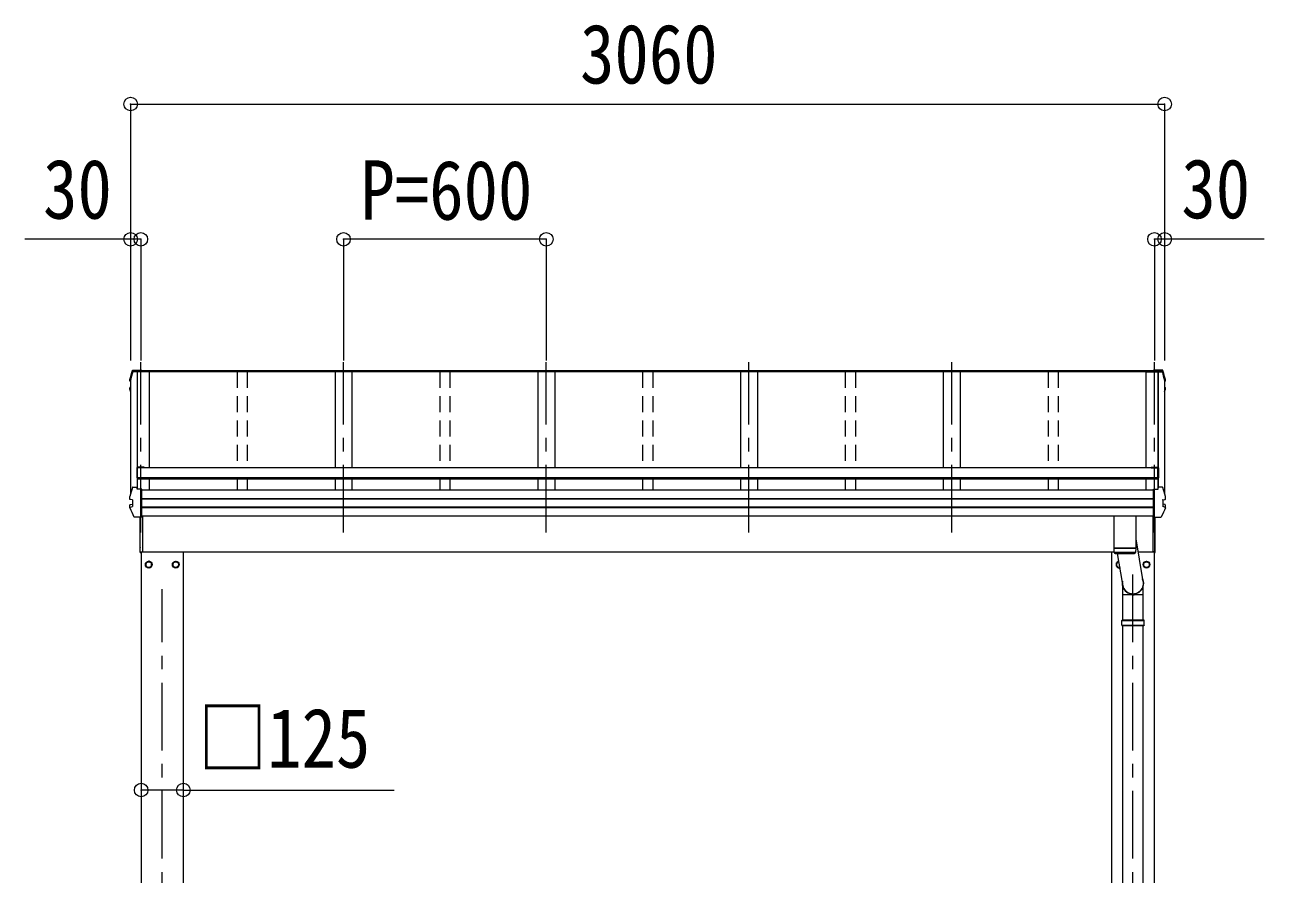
# Model space of a CAD drawing. Units: millimetres at full size, sheet at 1:40. Extents: x -11243 to 11243, y -7760 to 7760.
# Drawn here: x -6423 to -2755, y -2720 to -207 of the extents above; entities that cross this region are included whole.
import ezdxf
from ezdxf.enums import TextEntityAlignment as Align

# ---------------------------------------------------------------- set-up
doc = ezdxf.new("R2010")
doc.units = ezdxf.units.MM
doc.header["$LTSCALE"] = 40
doc.header["$PDMODE"] = 32
doc.header["$PDSIZE"] = 40
doc.linetypes.add('CHAIN1', pattern=[8, 5, -1, 1, -1])
doc.linetypes.add('DASHED1', pattern=[1.8, 1.2, -0.6])
doc.layers.add('0-3_ELV2', color=7, linetype='Continuous', lineweight=9)
doc.layers.add('0-6_OTH_LINE', color=6, linetype='Continuous', lineweight=9)
doc.styles.add('ＭＳ ゴシック', font='')
doc.styles.get('ＭＳ ゴシック').set_extended_font_data('MS Gothic')

msp = doc.modelspace()

# ---------------------------------------------------------------- linework, layer by layer
at = {"layer": '0-3_ELV2', "color": 6}
for p, q in [((-6110.06, -441.38), (-6110.06, -1200.38)), ((-3050.06, -441.38), (-3050.06, -1200.38)), ((-6110.06, -841.38), (-6423.4, -841.38)), ((-6110.06, -841.38), (-6110.06, -1200.38)), ((-6080.06, -841.38), (-6080.06, -1200.38)), ((-5480.06, -841.38), (-5480.06, -1200.38)), ((-4880.06, -841.38), (-5480.06, -841.38)), ((-4880.06, -841.38), (-4880.06, -1200.38)), ((-3080.06, -841.38), (-3080.06, -1200.38)), ((-3050.06, -841.38), (-3050.06, -1200.38)), ((-2755.19, -841.38), (-3050.06, -841.38)), ((-5954.06, -2471.21), (-6079.06, -2471.21)), ((-5954.06, -2471.21), (-5330.59, -2471.21))]:
    msp.add_line(p, q, dxfattribs=at)
at = {"layer": '0-3_ELV2', "color": 5, "linetype": 'CHAIN1'}
for p, q in [((-6080.01, -1709.22), (-6080.01, -1205.04)), ((-5480.06, -1709.22), (-5480.06, -1205.04)), ((-4880.06, -1709.22), (-4880.06, -1205.04)), ((-4280.06, -1709.22), (-4280.06, -1205.04)), ((-3680.06, -1709.22), (-3680.06, -1205.04)), ((-3080.06, -1709.22), (-3080.06, -1205.04)), ((-3143.56, -5233.74), (-3143.56, -1798.18)), ((-6016.56, -5233.74), (-6016.56, -1876.65))]:
    msp.add_line(p, q, dxfattribs=at)
at = {"layer": '0-3_ELV2', "color": 4}
for p, q in [((-6112.34, -1255.87), (-6110.02, -1247.02)), ((-6110.02, -1247.02), (-6107.56, -1238.25)), ((-6107.56, -1238.25), (-6104.93, -1229.59)), ((-6055.06, -1233.57), (-6103.5, -1233.57)), ((-6091.04, -1233.42), (-6103.45, -1233.42)), ((-6103.31, -1231.92), (-6091.26, -1231.92)), ((-6102.07, -1228.31), (-6102.07, -1228.3)), ((-6102.07, -1228.31), (-6077.06, -1228.31)), ((-6102.07, -1228.31), (-6102.07, -1228.31)), ((-6091.26, -1230.83), (-6090.88, -1233.33)), ((-6091.26, -1231.92), (-6091.26, -1230.83)), ((-6077.06, -1230.83), (-6091.26, -1230.83)), ((-6091.26, -1231.92), (-6091.04, -1233.42)), ((-6091.04, -1233.42), (-6091.04, -1233.07)), ((-6090.96, -1233.57), (-6090.96, -1576.9)), ((-6080.06, -1233.33), (-6090.88, -1233.33)), ((-6090.36, -1233.57), (-6090.36, -1580.85)), ((-3080.06, -1232.66), (-6080.06, -1232.66)), ((-3080.06, -1233.56), (-6080.06, -1233.56)), ((-6077.06, -1232.66), (-6077.06, -1228.31)), ((-3083.06, -1230.38), (-6077.06, -1230.38)), ((-6055.06, -1233.48), (-6055.06, -1517.74)), ((-5505.06, -1233.48), (-5505.06, -1517.74)), ((-5455.06, -1233.48), (-5455.06, -1517.74)), ((-4905.01, -1233.48), (-4905.01, -1517.74)), ((-4855.01, -1233.48), (-4855.01, -1517.74)), ((-4305.06, -1233.48), (-4305.06, -1517.74)), ((-4255.06, -1233.48), (-4255.06, -1517.74)), ((-3705.06, -1233.48), (-3705.06, -1517.74)), ((-3655.06, -1233.48), (-3655.06, -1517.74)), ((-3105.06, -1233.48), (-3105.06, -1517.74)), ((-3105.06, -1233.57), (-3056.62, -1233.57)), ((-3058.06, -1228.31), (-3083.06, -1228.31)), ((-3083.06, -1232.66), (-3083.06, -1228.31)), ((-3083.06, -1230.83), (-3068.86, -1230.83)), ((-3080.06, -1233.33), (-3069.24, -1233.33)), ((-3069.76, -1233.57), (-3069.76, -1580.85)), ((-3068.86, -1230.83), (-3069.24, -1233.33)), ((-3069.16, -1233.57), (-3069.16, -1576.9)), ((-3068.86, -1231.92), (-3069.09, -1233.42)), ((-3069.09, -1233.42), (-3069.09, -1233.07)), ((-3069.09, -1233.42), (-3056.67, -1233.42)), ((-3068.86, -1231.92), (-3068.86, -1230.83)), ((-3056.82, -1231.92), (-3068.86, -1231.92)), ((-3058.06, -1228.31), (-3058.06, -1228.3)), ((-3058.06, -1228.31), (-3058.06, -1228.31)), ((-6112.48, -1285.27), (-6112.48, -1281.21)), ((-6112.38, -1260.24), (-6112.38, -1256.19)), ((-6110.06, -1283.73), (-6111.43, -1283.99)), ((-6111.32, -1261.51), (-6110.06, -1261.75)), ((-6110.9, -1279.74), (-6110.89, -1279.74)), ((-6110.06, -1279.64), (-6110.89, -1279.74)), ((-6110.06, -1260.23), (-6110.83, -1260.08)), ((-6110.06, -1259.88), (-6110.75, -1259.75)), ((-6110.06, -1256.93), (-6110.06, -1593.71)), ((-3050.06, -1256.93), (-3050.06, -1593.71)), ((-3050.06, -1259.88), (-3049.38, -1259.75)), ((-3050.06, -1260.23), (-3049.29, -1260.08)), ((-3048.8, -1261.51), (-3050.06, -1261.75)), ((-3050.06, -1279.64), (-3049.23, -1279.74)), ((-3050.06, -1283.73), (-3048.7, -1283.99)), ((-3049.23, -1279.74), (-3049.23, -1279.74)), ((-3047.75, -1260.24), (-3047.75, -1256.19)), ((-3047.65, -1285.27), (-3047.65, -1281.21)), ((-6110.06, -1285.25), (-6110.9, -1285.42)), ((-3050.06, -1285.25), (-3049.22, -1285.42)), ((-6092.16, -1517.71), (-6092.16, -1547.17)), ((-6070.16, -1515.71), (-6090.16, -1515.71)), ((-6090.16, -1551.76), (-6090.16, -1517.25)), ((-6070.16, -1517.25), (-6090.16, -1517.25)), ((-3069.96, -1517.87), (-6090.16, -1517.87)), ((-6070.16, -1515.71), (-6070.16, -1517.87)), ((-3089.96, -1515.72), (-3069.96, -1515.72)), ((-3089.96, -1515.72), (-3089.96, -1517.88)), ((-3089.96, -1517.25), (-3069.96, -1517.25)), ((-3069.96, -1551.76), (-3069.96, -1517.25)), ((-3067.96, -1517.72), (-3067.96, -1547.18)), ((-6103.31, -1574.58), (-6091.26, -1574.58)), ((-6090.16, -1547.17), (-6092.16, -1547.17)), ((-6091.04, -1576.08), (-6091.26, -1574.58)), ((-6091.04, -1576.08), (-6091.04, -1576.43)), ((-6090.31, -1581.21), (-6091.04, -1576.43)), ((-3069.96, -1546.91), (-6090.16, -1546.91)), ((-3069.96, -1548.65), (-6090.16, -1548.65)), ((-3069.96, -1551.76), (-6090.16, -1551.76)), ((-6055.06, -1549.72), (-6055.06, -1583.39)), ((-5505.06, -1551.76), (-5505.06, -1583.39)), ((-5455.06, -1551.76), (-5455.06, -1583.39)), ((-4905.01, -1551.76), (-4905.01, -1583.39)), ((-4855.01, -1551.76), (-4855.01, -1583.39)), ((-4305.06, -1551.76), (-4305.06, -1583.39)), ((-4255.06, -1551.76), (-4255.06, -1583.39)), ((-3705.06, -1551.76), (-3705.06, -1583.39)), ((-3655.06, -1551.76), (-3655.06, -1583.39)), ((-3105.06, -1551.76), (-3105.06, -1583.24)), ((-3069.96, -1547.18), (-3067.96, -1547.18)), ((-3069.82, -1581.21), (-3069.09, -1576.43)), ((-3069.09, -1576.08), (-3068.86, -1574.58)), ((-3069.09, -1576.08), (-3069.09, -1576.43)), ((-3056.82, -1574.58), (-3068.86, -1574.58)), ((-6112.38, -1610.28), (-6112.38, -1602.9)), ((-6110.75, -1611.75), (-6110.75, -1611.75)), ((-6104.49, -1612.53), (-6110.75, -1611.75)), ((-6105.06, -1612.66), (-6105.06, -1631.87)), ((-6104.49, -1612.53), (-6104.49, -1612.53)), ((-6090.32, -1581.21), (-6090.88, -1577.53)), ((-6090.88, -1581.21), (-6090.88, -1577.53)), ((-6077.06, -1663.63), (-6077.06, -1581.21)), ((-3083.06, -1583.39), (-6077.06, -1583.39)), ((-3083.06, -1609.91), (-6077.06, -1609.91)), ((-3083.06, -1610.8), (-6077.06, -1610.8)), ((-3083.06, -1581.52), (-3083.06, -1581.21)), ((-3083.06, -1582.83), (-3083.06, -1581.52)), ((-3083.06, -1662.76), (-3083.06, -1582.83)), ((-3069.8, -1581.21), (-3069.24, -1577.53)), ((-3069.24, -1581.21), (-3069.24, -1577.53)), ((-3055.63, -1612.53), (-3049.38, -1611.75)), ((-3055.63, -1612.53), (-3055.63, -1612.53)), ((-3055.06, -1612.66), (-3055.06, -1631.87)), ((-3049.37, -1611.75), (-3049.38, -1611.75)), ((-3047.75, -1610.28), (-3047.75, -1602.9)), ((-6112.48, -1635.32), (-6112.48, -1627.93)), ((-6111.43, -1626.65), (-6105.47, -1625.5)), ((-6110.89, -1634.04), (-6110.9, -1634.04)), ((-6110.89, -1634.04), (-6104.49, -1632.34)), ((-6104.49, -1632.34), (-6104.49, -1632.34)), ((-3083.06, -1634.02), (-6077.06, -1634.02)), ((-3083.06, -1635.95), (-6077.06, -1635.95)), ((-3049.23, -1634.04), (-3055.63, -1632.34)), ((-3055.63, -1632.34), (-3055.63, -1632.34)), ((-3048.7, -1626.65), (-3054.66, -1625.5)), ((-3049.23, -1634.04), (-3049.23, -1634.04)), ((-3047.65, -1635.32), (-3047.65, -1627.93)), ((-6077.06, -1663.63), (-6097.71, -1663.63)), ((-6082.06, -1767.82), (-6082.06, -1663.63)), ((-6081.56, -1768.22), (-6081.56, -1663.63)), ((-3083.06, -1660.98), (-6077.06, -1660.98)), ((-6075.06, -1660.98), (-6075.06, -1765.82)), ((-3085.06, -1660.98), (-3085.06, -1765.82)), ((-3083.06, -1663.63), (-3083.06, -1662.76)), ((-3083.06, -1663.63), (-3062.42, -1663.63)), ((-3078.56, -1768.22), (-3078.56, -1663.63)), ((-3078.06, -1767.82), (-3078.06, -1663.63)), ((-6081.56, -1768.22), (-6081.57, -1768.28)), ((-6081.56, -1768.22), (-6081.56, -1768.22)), ((-6080.06, -1765.82), (-6075.06, -1765.82)), ((-6080.06, -1768.32), (-6080.06, -1765.82)), ((-3199.36, -1767.22), (-6080.06, -1767.22)), ((-6079.06, -1767.22), (-6079.06, -5067.22)), ((-5954.06, -5067.22), (-5954.06, -1767.22)), ((-3206.06, -5067.22), (-3206.06, -1767.22)), ((-3080.06, -1767.22), (-3128.83, -1767.22)), ((-3080.06, -1765.82), (-3085.06, -1765.82)), ((-3081.06, -1767.22), (-3081.06, -5067.22)), ((-3080.06, -1768.32), (-3080.06, -1765.82)), ((-3078.56, -1768.22), (-3078.56, -1768.22)), ((-3078.56, -1768.22), (-3078.56, -1768.28)), ((-6047.97, -1803.97), (-6048.07, -1803.97)), ((-6047.97, -1804.47), (-6048.07, -1804.47)), ((-5985.16, -1803.97), (-5985.06, -1803.97)), ((-5985.16, -1804.47), (-5985.06, -1804.47)), ((-3192.16, -1803.97), (-3192.06, -1803.97)), ((-3192.16, -1804.47), (-3192.06, -1804.47)), ((-3112.16, -1803.97), (-3112.06, -1803.97)), ((-3112.16, -1804.47), (-3112.06, -1804.47))]:
    msp.add_line(p, q, dxfattribs=at)
at = {"layer": '0-3_ELV2', "color": 4, "linetype": 'DASHED1'}
for p, q in [((-5795.06, -1233.48), (-5795.06, -1517.87)), ((-5765.06, -1233.48), (-5765.06, -1517.87)), ((-5195.06, -1233.48), (-5195.06, -1517.87)), ((-5165.06, -1233.48), (-5165.06, -1517.87)), ((-4595.06, -1233.48), (-4595.06, -1517.87)), ((-4565.06, -1233.48), (-4565.06, -1517.87)), ((-3995.06, -1233.48), (-3995.06, -1517.87)), ((-3965.06, -1233.48), (-3965.06, -1517.87)), ((-3395.06, -1233.48), (-3395.06, -1517.87)), ((-3365.06, -1233.48), (-3365.06, -1517.87)), ((-5795.06, -1551.76), (-5795.06, -1583.39)), ((-5765.06, -1551.76), (-5765.06, -1583.39)), ((-5195.06, -1551.76), (-5195.06, -1583.39)), ((-5165.06, -1551.76), (-5165.06, -1583.39)), ((-4595.06, -1551.76), (-4595.06, -1583.39)), ((-4565.06, -1551.76), (-4565.06, -1583.39)), ((-3995.06, -1551.76), (-3995.06, -1583.39)), ((-3965.06, -1551.76), (-3965.06, -1583.39)), ((-3395.06, -1551.76), (-3395.06, -1583.39)), ((-3365.06, -1551.76), (-3365.06, -1583.39))]:
    msp.add_line(p, q, dxfattribs=at)
at = {"layer": '0-3_ELV2'}
for p, q in [((-3199.56, -1754.52), (-3199.56, -1660.98)), ((-3135.56, -1660.98), (-3135.56, -1754.52)), ((-3199.56, -1754.52), (-3135.56, -1754.52)), ((-3199.56, -1755.52), (-3135.56, -1755.52)), ((-3199.33, -1768.58), (-3199.56, -1755.52)), ((-3195.06, -1754.52), (-3195.04, -1755.52)), ((-3140.06, -1754.52), (-3140.08, -1755.52)), ((-3135.56, -1755.52), (-3135.79, -1768.58)), ((-3135.56, -1727.34), (-3115.13, -1848.38)), ((-3135.79, -1768.52), (-3199.34, -1768.52)), ((-3196.34, -1771.52), (-3138.79, -1771.52)), ((-3174.21, -1856.99), (-3189.28, -1771.52)), ((-3113.41, -1893.94), (-3113.41, -1870.14)), ((-3173.41, -1967.22), (-3173.41, -1893.94)), ((-3146.25, -1894.28), (-3147.38, -1891.16)), ((-3140.65, -1893.65), (-3146.48, -1893.65)), ((-3140.88, -1894.28), (-3146.25, -1894.28)), ((-3140.88, -1894.28), (-3139.74, -1891.16)), ((-3113.41, -1893.94), (-3140.75, -1893.94)), ((-3113.71, -1967.22), (-3113.71, -1893.94)), ((-3176.56, -1969.22), (-3175.56, -1967.22)), ((-3176.56, -1969.22), (-3110.56, -1969.22)), ((-3176.56, -1983.22), (-3176.56, -1969.22)), ((-3175.56, -1967.22), (-3111.56, -1967.22)), ((-3110.56, -1969.22), (-3111.56, -1967.22)), ((-3110.56, -1983.22), (-3110.56, -1969.22)), ((-3176.56, -1983.22), (-3110.56, -1983.22)), ((-3176.56, -1983.22), (-3175.56, -1985.22)), ((-3111.56, -1985.22), (-3175.56, -1985.22)), ((-3173.41, -3097.22), (-3173.41, -1985.22)), ((-3113.71, -3097.22), (-3113.71, -1985.22)), ((-3110.56, -1983.22), (-3111.56, -1985.22))]:
    msp.add_line(p, q, dxfattribs=at)
at = {"layer": '0-3_ELV2', "color": 4}
for points in [[(-6104.92, -1229.58), (-6104.8, -1229.28), (-6104.63, -1229.02), (-6104.41, -1228.79), (-6104.16, -1228.61), (-6103.88, -1228.48), (-6103.61, -1228.4), (-6103.38, -1228.36), (-6103.15, -1228.34), (-6102.89, -1228.32), (-6102.61, -1228.31), (-6102.3, -1228.3), (-6101.99, -1228.3)], [(-6077.06, -1232.33), (-6080.06, -1232.33), (-6080.06, -1233.33)], [(-3083.06, -1232.33), (-3080.06, -1232.33), (-3080.06, -1233.33)], [(-3055.2, -1229.58), (-3055.32, -1229.28), (-3055.49, -1229.02), (-3055.71, -1228.79), (-3055.97, -1228.61), (-3056.24, -1228.48), (-3056.51, -1228.4), (-3056.75, -1228.36), (-3056.98, -1228.34), (-3057.23, -1228.32), (-3057.52, -1228.31), (-3057.82, -1228.3), (-3058.14, -1228.3)], [(-3047.79, -1255.87), (-3050.11, -1247.02), (-3052.57, -1238.25), (-3055.19, -1229.59)], [(-6112.34, -1255.88), (-6112.37, -1256.14), (-6112.38, -1256.19)], [(-3047.79, -1255.88), (-3047.75, -1256.14), (-3047.75, -1256.19)], [(-6110.06, -1291.47), (-6110.98, -1289.23), (-6112.39, -1285.75)], [(-3050.06, -1291.47), (-3049.14, -1289.23), (-3047.74, -1285.75)], [(-6077.06, -1581.21), (-6091.26, -1581.21), (-6091.26, -1574.58)], [(-3083.06, -1581.21), (-3068.86, -1581.21), (-3068.86, -1574.58)], [(-6112.34, -1602.59), (-6112.37, -1602.85), (-6112.38, -1602.9)], [(-6112.38, -1610.32), (-6112.37, -1610.23), (-6112.34, -1609.97)], [(-6110.83, -1611.74), (-6111.11, -1611.66), (-6111.35, -1611.59), (-6111.59, -1611.49), (-6111.87, -1611.32), (-6112.13, -1611.05), (-6112.31, -1610.7), (-6112.36, -1610.32)], [(-6110.75, -1611.75), (-6110.98, -1611.68), (-6111.18, -1611.54), (-6111.35, -1611.32), (-6111.47, -1611.04), (-6111.54, -1610.73), (-6111.55, -1610.4), (-6111.5, -1610.08)], [(-6105.06, -1612.66), (-6105.08, -1612.54), (-6105.11, -1612.45)], [(-6104.49, -1612.53), (-6104.41, -1612.55), (-6104.34, -1612.6), (-6104.27, -1612.68), (-6104.23, -1612.78), (-6104.2, -1612.89), (-6104.19, -1613)], [(-3055.63, -1612.53), (-3055.71, -1612.55), (-3055.79, -1612.6), (-3055.85, -1612.68), (-3055.9, -1612.78), (-3055.93, -1612.89), (-3055.94, -1613)], [(-3055.06, -1612.66), (-3055.05, -1612.54), (-3055.01, -1612.45)], [(-3049.37, -1611.75), (-3049.15, -1611.68), (-3048.94, -1611.54), (-3048.77, -1611.32), (-3048.65, -1611.04), (-3048.58, -1610.73), (-3048.57, -1610.4), (-3048.62, -1610.08)], [(-3049.29, -1611.74), (-3049.01, -1611.66), (-3048.77, -1611.59), (-3048.54, -1611.49), (-3048.26, -1611.32), (-3048, -1611.05), (-3047.82, -1610.7), (-3047.76, -1610.32)], [(-3047.79, -1602.59), (-3047.75, -1602.85), (-3047.75, -1602.9)], [(-3047.75, -1610.32), (-3047.75, -1610.23), (-3047.79, -1609.97)], [(-6112.37, -1635.82), (-6112.44, -1635.66), (-6112.48, -1635.48), (-6112.48, -1635.31)], [(-6112.39, -1635.8), (-6109.53, -1642.62), (-6106.58, -1649.35), (-6103.55, -1656), (-6100.42, -1662.56)], [(-6111.58, -1636.02), (-6111.67, -1635.69), (-6111.7, -1635.33), (-6111.65, -1634.97), (-6111.54, -1634.64), (-6111.37, -1634.36), (-6111.15, -1634.16), (-6110.9, -1634.04)], [(-6104.49, -1632.34), (-6104.41, -1632.31), (-6104.34, -1632.25), (-6104.27, -1632.16), (-6104.23, -1632.06), (-6104.2, -1631.94), (-6104.19, -1631.82)], [(-3047.74, -1635.8), (-3050.59, -1642.62), (-3053.54, -1649.35), (-3056.58, -1656), (-3059.7, -1662.56)], [(-3055.63, -1632.34), (-3055.71, -1632.31), (-3055.79, -1632.25), (-3055.85, -1632.16), (-3055.9, -1632.06), (-3055.93, -1631.94), (-3055.94, -1631.82)], [(-3048.55, -1636.02), (-3048.45, -1635.69), (-3048.43, -1635.33), (-3048.47, -1634.97), (-3048.59, -1634.64), (-3048.76, -1634.36), (-3048.98, -1634.16), (-3049.23, -1634.04)], [(-3047.76, -1635.82), (-3047.68, -1635.66), (-3047.64, -1635.48), (-3047.65, -1635.31)], [(-6097.73, -1663.62), (-6098.11, -1663.62), (-6098.46, -1663.61), (-6098.77, -1663.59), (-6099.05, -1663.56), (-6099.36, -1663.49), (-6099.69, -1663.34), (-6100, -1663.13), (-6100.26, -1662.85), (-6100.44, -1662.51)], [(-3062.39, -1663.62), (-3062.02, -1663.62), (-3061.66, -1663.61), (-3061.35, -1663.59), (-3061.07, -1663.56), (-3060.77, -1663.49), (-3060.43, -1663.34), (-3060.13, -1663.13), (-3059.86, -1662.85), (-3059.69, -1662.51)], [(-6081.57, -1768.28), (-6081.57, -1768.32), (-6081.57, -1768.32)], [(-6081.57, -1768.32), (-6081.56, -1768.32), (-6080.06, -1768.32)], [(-3181.95, -1813.1), (-3183.56, -1814.03), (-3192.06, -1809.12), (-3192.06, -1799.31), (-3185.09, -1795.28)], [(-3078.56, -1768.32), (-3078.56, -1768.32), (-3080.06, -1768.32)], [(-3078.56, -1768.28), (-3078.56, -1768.32), (-3078.56, -1768.32)]]:
    msp.add_lwpolyline(points, dxfattribs=at)
for points in [[(-6056.56, -1794.4), (-6065.06, -1799.31), (-6065.06, -1809.12), (-6056.56, -1814.03), (-6048.06, -1809.12), (-6048.06, -1799.31)], [(-5976.56, -1794.4), (-5968.06, -1799.31), (-5968.06, -1809.12), (-5976.56, -1814.03), (-5985.06, -1809.12), (-5985.06, -1799.31)], [(-3103.56, -1794.4), (-3095.06, -1799.31), (-3095.06, -1809.12), (-3103.56, -1814.03), (-3112.06, -1809.12), (-3112.06, -1799.31)]]:
    msp.add_lwpolyline(points, close=True, dxfattribs=at)
at = {"layer": '0-3_ELV2'}
msp.add_lwpolyline([(-3146.37, -1893.94), (-3173.71, -1893.94), (-3173.71, -1870.14)], dxfattribs=at)
at = {"layer": '0-3_ELV2', "color": 4}
for centre, radius in [((-6056.56, -1804.22), 10), ((-6056.56, -1804.22), 8.5), ((-5976.56, -1804.22), 10), ((-5976.56, -1804.22), 8.5), ((-3103.56, -1804.22), 10), ((-3103.56, -1804.22), 8.5)]:
    msp.add_circle(centre, radius, dxfattribs=at)
for centre, radius, start, end in [((-5627.06, -1379.58), 499.82, 162.96047, 166.14879), ((-5627.05, -1379.58), 498.32, 162.94349, 166.12469), ((-6103.31, -1233.62), 1.7, 89.95676, 162.90929), ((-3056.82, -1233.62), 1.7, 17.09071, 90.04324), ((-3533.08, -1379.58), 498.32, 13.87531, 17.05651), ((-3533.07, -1379.58), 499.82, 13.85121, 17.03953), ((-6111.18, -1281.21), 1.3, 100.9005, 179.9623), ((-6111.08, -1260.23), 1.3, 166.2046, 259.10358), ((-3049.05, -1260.23), 1.3, 280.89642, 13.7954), ((-3048.94, -1281.21), 1.3, 0.0377, 79.0995), ((-6111.18, -1285.27), 1.3, 100.8868, 201.66215), ((-5647.74, -1100.7), 498.64, 201.74241, 202.00165), ((-5647.73, -1100.35), 498.64, 201.78246, 202.00165), ((-3512.39, -1100.35), 498.64, 337.99835, 338.21754), ((-3512.39, -1100.7), 498.64, 337.99835, 338.25759), ((-3048.94, -1285.27), 1.3, 338.33785, 79.1132), ((-6090.16, -1517.71), 2, 90, 180), ((-3069.96, -1517.72), 2, 0, 90), ((-5627.06, -1722.24), 499.82, 162.96047, 166.14879), ((-6103.31, -1576.28), 1.7, 89.95676, 162.90929), ((-3056.82, -1576.28), 1.7, 17.09071, 90.04324), ((-3533.07, -1722.24), 499.82, 13.85121, 17.03953), ((-6111.18, -1627.93), 1.3, 100.9005, 179.9623), ((-6105.56, -1625.01), 0.499, 280.91518, 359.94761), ((-3054.56, -1625.01), 0.499, 180.05239, 259.08482), ((-3048.94, -1627.93), 1.3, 0.0377, 79.0995), ((-6069.41, -1753.15), 12.15, 179.0404, 180.9596), ((-3090.71, -1753.15), 12.15, 359.0404, 0.9596), ((-6081.56, -1767.82), 0.5, 180, 269.5), ((-6056.56, -1804.22), 8.6, 111.25399, 128.74601), ((-6056.56, -1804.22), 8.6, 51.25399, 68.74601), ((-5976.56, -1804.22), 8.6, 111.25399, 128.74601), ((-5976.56, -1804.22), 8.6, 51.25399, 68.74601), ((-3183.56, -1804.22), 10, 99.72185, 280.27854), ((-3183.56, -1804.22), 8.5, 99.67273, 280.32766), ((-3183.56, -1804.22), 8.6, 111.25399, 128.74601), ((-3103.56, -1804.22), 8.6, 111.25399, 128.74601), ((-3103.56, -1804.22), 8.6, 51.25399, 68.74601), ((-3078.56, -1767.82), 0.5, 270.5, 0), ((-6056.56, -1804.22), 8.6, 171.25399, 188.74601), ((-6056.56, -1804.22), 8.6, 231.25399, 248.74601), ((-6056.56, -1804.22), 8.6, 291.25399, 308.74601), ((-6056.56, -1804.22), 8.6, 1.66581, 8.74601), ((-6056.56, -1804.22), 8.6, 351.25399, 358.33419), ((-5976.56, -1804.22), 8.6, 171.25399, 178.33419), ((-5976.56, -1804.22), 8.6, 181.66581, 188.74601), ((-5976.56, -1804.22), 8.6, 231.25399, 248.74601), ((-5976.56, -1804.22), 8.6, 291.25399, 308.74601), ((-5976.56, -1804.22), 8.6, 351.25399, 8.74601), ((-3183.56, -1804.22), 8.6, 171.25399, 178.33419), ((-3183.56, -1804.22), 8.6, 181.66581, 188.74601), ((-3183.56, -1804.22), 8.6, 231.25399, 248.74601), ((-3103.56, -1804.22), 8.6, 171.25399, 178.33419), ((-3103.56, -1804.22), 8.6, 181.66581, 188.74601), ((-3103.56, -1804.22), 8.6, 231.25399, 248.74601), ((-3103.56, -1804.22), 8.6, 291.25399, 308.74601), ((-3103.56, -1804.22), 8.6, 351.25399, 8.74601)]:
    msp.add_arc(centre, radius, start, end, dxfattribs=at)
at = {"layer": '0-3_ELV2'}
for centre, start, end in [((-3196.34, -1768.52), 181, 270), ((-3138.79, -1768.52), 269.95168, 359)]:
    msp.add_arc(centre, 3, start, end, dxfattribs=at)
for major_axis, ratio, start_param, end_param in [((31.85, 0), 0.984694, 2.9335503, 6.7858594), ((30.8, 0), 0.983336, 3.0411421, 6.6778673)]:
    msp.add_ellipse((-3143.56, -1860.03), major_axis=major_axis, ratio=ratio, start_param=start_param, end_param=end_param, dxfattribs=at)
at = {"layer": '0-3_ELV2', "color": 6}
for p in [(-6110.06, -441.38), (-3050.06, -441.38), (-6110.06, -841.38), (-6080.06, -841.38), (-5480.06, -841.38), (-4880.06, -841.38), (-3080.06, -841.38), (-3050.06, -841.38), (-6079.06, -2471.21), (-5954.06, -2471.21)]:
    msp.add_point(p, dxfattribs=at)
at = {"layer": '0-6_OTH_LINE'}
for p, q in [((-6110.06, -441.38), (-3050.06, -441.38)), ((-6080.06, -841.38), (-6110.06, -841.38)), ((-3050.06, -841.38), (-3080.06, -841.38))]:
    msp.add_line(p, q, dxfattribs=at)

# ---------------------------------------------------------------- texts
at = {"layer": '0-3_ELV2', "style": 'ＭＳ ゴシック', "width": 0.85}
for s, p in [('3060', (-4780.06, -433.38)), ('30', (-6369.22, -833.29)), ('P=600', (-5430.06, -836.38)), ('30', (-3000.37, -832.17)), ('□125', (-5910.14, -2457.84))]:
    msp.add_text(s, height=176, dxfattribs=at).set_placement(p, align=Align.BOTTOM_LEFT)

doc.saveas('drawing.dxf')
